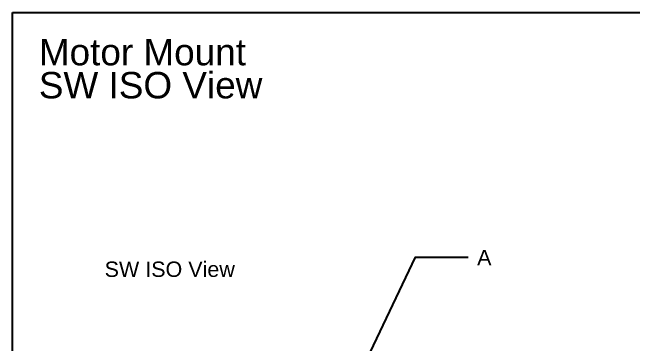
# Model space of a CAD drawing. Header units: inches. Extents: x 0 to 1256, y -61 to 0.
# Drawn here: x 633.03 to 679.92, y -25.04 to 0 of the extents above; entities that cross this region are included whole.
import ezdxf

# ---------------------------------------------------------------- set-up
doc = ezdxf.new("R2010")
doc.units = ezdxf.units.IN
doc.header["$LTSCALE"] = 2
doc.header["$MEASUREMENT"] = 0
doc.styles.get("Standard").update_dxf_attribs({"font": 'arial.ttf'})

msp = doc.modelspace()

# ---------------------------------------------------------------- linework, layer by layer
msp.add_lwpolyline([(633.0267, 0), (728.53295, 0), (728.53295, -60.67722), (633.0267, -60.67722)], close=True)
at = {"elevation": 0}
msp.add_lwpolyline([(659.1312, -27.73667), (663.5, -18.5), (667.5, -18.5)], dxfattribs=at)

# ---------------------------------------------------------------- texts
for s, height, p in [('Motor Mount', 1.9975839, (635.0267, -4)), ('SW ISO View', 1.9975839, (635.0267, -6.5)), ('A', 1.16393, (668.16643, -19.11517)), ('SW ISO View', 1.163935, (640, -20))]:
    msp.add_text(s, height=height).set_placement(p)

doc.saveas('drawing.dxf')
